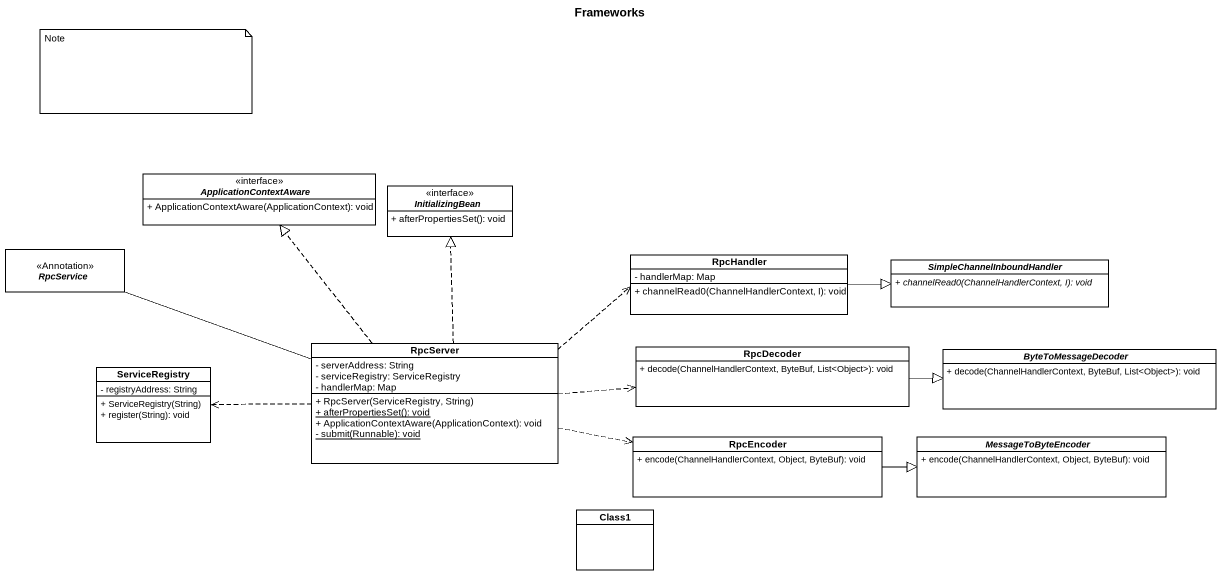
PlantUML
@startuml
title Frameworks
hide circle
hide empty members
skinparam classAttributeIconSize 0
interface ApplicationContextAware <<interface>> {
  + ApplicationContextAware(ApplicationContext): void
}
interface InitializingBean <<interface>> {
  + afterPropertiesSet(): void
}
interface RpcService <<Annotation>>
class RpcHandler {
  - handlerMap: Map
  + channelRead0(ChannelHandlerContext, I): void
}
abstract class SimpleChannelInboundHandler {
  {abstract} + channelRead0(ChannelHandlerContext, I): void
}
class ServiceRegistry {
  - registryAddress: String
  + ServiceRegistry(String)
  + register(String): void
}
class RpcServer {
  - serverAddress: String
  - serviceRegistry: ServiceRegistry
  - handlerMap: Map
  + RpcServer(ServiceRegistry, String)
  {static} + afterPropertiesSet(): void
  + ApplicationContextAware(ApplicationContext): void
  {static} - submit(Runnable): void
}
class RpcDecoder {
  + decode(ChannelHandlerContext, ByteBuf, List<Object>): void
}
abstract class ByteToMessageDecoder {
  + decode(ChannelHandlerContext, ByteBuf, List<Object>): void
}
class RpcEncoder {
  + encode(ChannelHandlerContext, Object, ByteBuf): void
}
abstract class MessageToByteEncoder {
  + encode(ChannelHandlerContext, Object, ByteBuf): void
}
class Class1
RpcHandler -right-|> SimpleChannelInboundHandler
RpcServer .up.|> ApplicationContextAware
RpcServer .up.|> InitializingBean
RpcServer -left- RpcService
RpcServer .right.> RpcHandler
RpcServer .left.> ServiceRegistry
RpcServer .right.> RpcDecoder
RpcServer .right.> RpcEncoder
RpcDecoder -right-|> ByteToMessageDecoder
RpcEncoder -right-|> MessageToByteEncoder
note as N1
  Note
end note
@enduml
